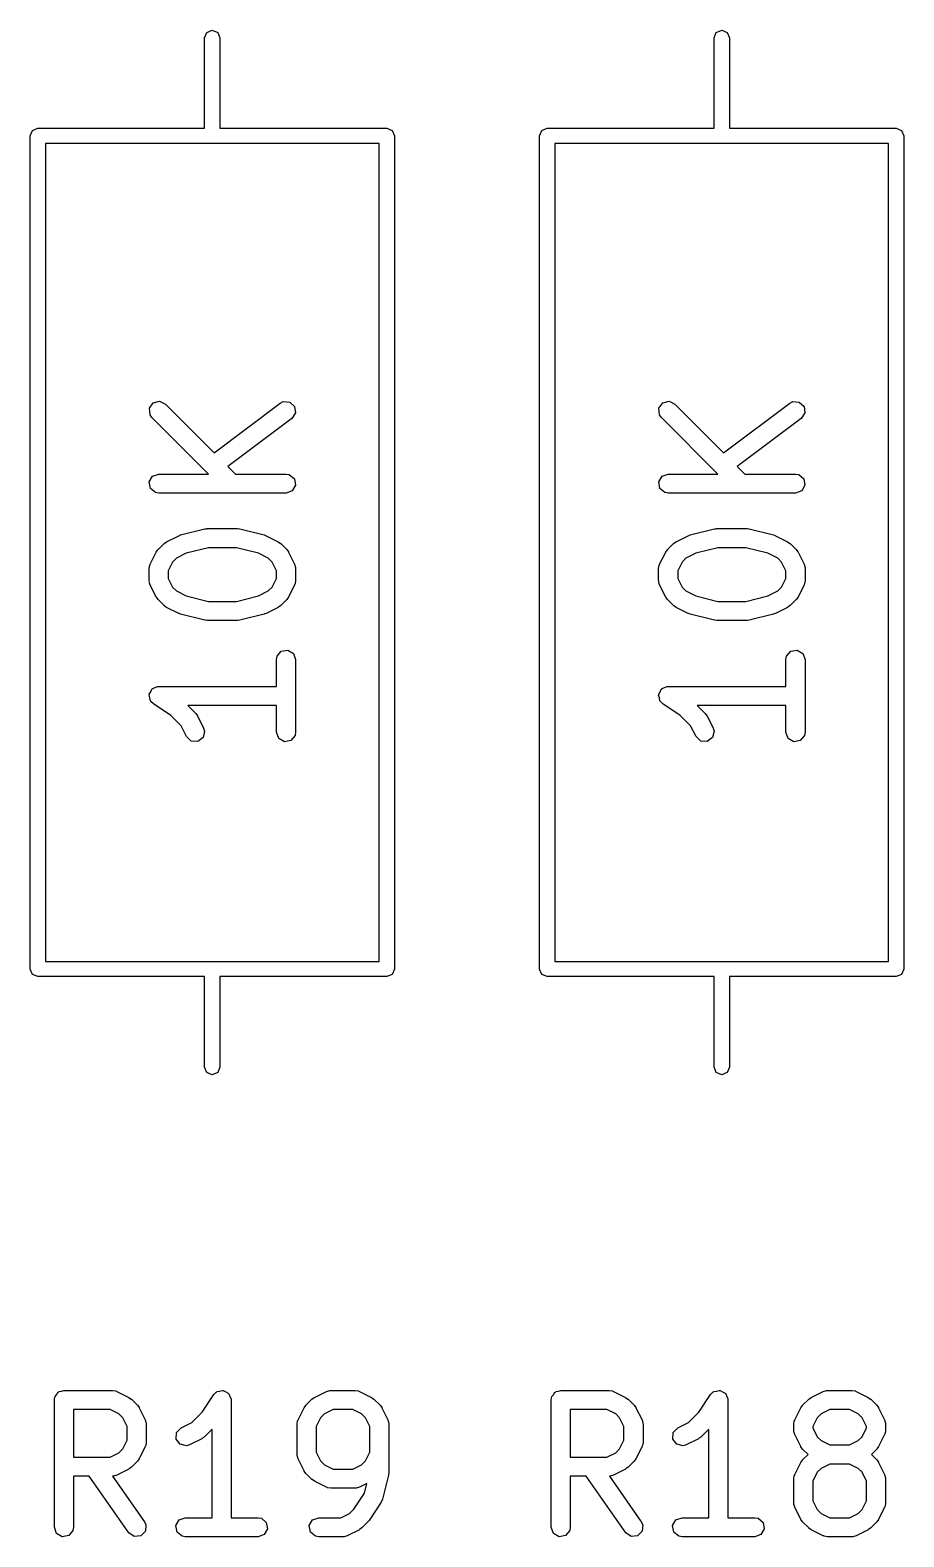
# Model space of a CAD drawing. Extents: x 0.3 to 11.5, y -8.2 to 3.2.
# Drawn here: x 8.6837 to 8.9538, y -2.9424 to -2.4768 of the extents above; entities that cross this region are included whole.
import ezdxf

# ---------------------------------------------------------------- set-up
doc = ezdxf.new("R2010")
doc.units = 0
doc.header["$MEASUREMENT"] = 0
doc.layers.add('BLACK', color=7, linetype='CONTINUOUS')

msp = doc.modelspace()

# ---------------------------------------------------------------- linework, layer by layer
at = {"layer": 'BLACK', "linetype": 'CONTINUOUS'}
for p, q in [((8.73834, -2.47746), (8.74001, -2.47677)), ((8.74001, -2.47677), (8.74168, -2.47746)), ((8.89582, -2.47746), (8.89749, -2.47677)), ((8.89749, -2.47677), (8.89916, -2.47746)), ((8.73765, -2.47913), (8.73834, -2.47746)), ((8.73765, -2.50709), (8.73765, -2.47913)), ((8.74168, -2.47746), (8.74237, -2.47913)), ((8.74237, -2.47913), (8.74237, -2.50709)), ((8.89513, -2.47913), (8.89582, -2.47746)), ((8.89513, -2.50709), (8.89513, -2.47913)), ((8.89916, -2.47746), (8.89985, -2.47913)), ((8.89985, -2.47913), (8.89985, -2.50709)), ((8.68371, -2.50945), (8.6844, -2.50778)), ((8.68371, -2.76693), (8.68371, -2.50945)), ((8.6844, -2.50778), (8.68607, -2.50709)), ((8.68607, -2.50709), (8.73765, -2.50709)), ((8.74237, -2.50709), (8.79395, -2.50709)), ((8.79395, -2.50709), (8.79562, -2.50778)), ((8.79562, -2.50778), (8.79631, -2.50945)), ((8.79631, -2.50945), (8.79631, -2.76693)), ((8.84119, -2.50945), (8.84188, -2.50778)), ((8.84119, -2.76693), (8.84119, -2.50945)), ((8.84188, -2.50778), (8.84356, -2.50709)), ((8.84356, -2.50709), (8.89513, -2.50709)), ((8.89985, -2.50709), (8.95143, -2.50709)), ((8.95143, -2.50709), (8.9531, -2.50778)), ((8.9531, -2.50778), (8.95379, -2.50945)), ((8.95379, -2.50945), (8.95379, -2.76693)), ((8.79159, -2.51181), (8.68844, -2.51181)), ((8.68844, -2.51181), (8.68844, -2.76457)), ((8.79159, -2.76457), (8.79159, -2.51181)), ((8.94907, -2.51181), (8.84592, -2.51181)), ((8.84592, -2.51181), (8.84592, -2.76457)), ((8.94907, -2.76457), (8.94907, -2.51181)), ((8.7206, -2.59365), (8.72176, -2.59199)), ((8.72078, -2.59566), (8.7206, -2.59365)), ((8.72176, -2.59199), (8.72371, -2.59147)), ((8.72371, -2.59147), (8.72554, -2.59233)), ((8.72554, -2.59233), (8.7406, -2.60739)), ((8.7406, -2.60739), (8.76105, -2.59205)), ((8.76105, -2.59205), (8.76197, -2.59159)), ((8.76197, -2.59159), (8.76398, -2.5917)), ((8.76398, -2.5917), (8.76546, -2.59308)), ((8.76546, -2.59308), (8.7657, -2.59508)), ((8.87808, -2.59365), (8.87924, -2.59199)), ((8.87826, -2.59566), (8.87808, -2.59365)), ((8.87924, -2.59199), (8.88119, -2.59147)), ((8.88119, -2.59147), (8.88302, -2.59233)), ((8.88302, -2.59233), (8.89808, -2.60739)), ((8.89808, -2.60739), (8.91853, -2.59205)), ((8.91853, -2.59205), (8.91945, -2.59159)), ((8.91945, -2.59159), (8.92146, -2.5917)), ((8.92146, -2.5917), (8.92294, -2.59308)), ((8.92294, -2.59308), (8.92318, -2.59508)), ((8.72136, -2.5965), (8.72078, -2.59566)), ((8.73882, -2.61396), (8.72136, -2.5965)), ((8.76459, -2.59678), (8.74482, -2.61161)), ((8.7657, -2.59508), (8.76459, -2.59678)), ((8.87884, -2.5965), (8.87826, -2.59566)), ((8.8963, -2.61396), (8.87884, -2.5965)), ((8.92207, -2.59678), (8.9023, -2.61161)), ((8.92318, -2.59508), (8.92207, -2.59678)), ((8.74482, -2.61161), (8.74717, -2.61396)), ((8.9023, -2.61161), (8.90465, -2.61396)), ((8.72054, -2.6164), (8.72155, -2.61465)), ((8.72089, -2.61839), (8.72054, -2.6164)), ((8.72155, -2.61465), (8.72345, -2.61396)), ((8.72345, -2.61396), (8.73882, -2.61396)), ((8.74717, -2.61396), (8.76282, -2.61396)), ((8.76282, -2.61396), (8.76383, -2.61414)), ((8.76383, -2.61414), (8.76538, -2.61543)), ((8.76538, -2.61543), (8.76573, -2.61742)), ((8.87802, -2.6164), (8.87903, -2.61465)), ((8.87838, -2.61839), (8.87802, -2.6164)), ((8.87903, -2.61465), (8.88093, -2.61396)), ((8.88093, -2.61396), (8.8963, -2.61396)), ((8.90465, -2.61396), (8.9203, -2.61396)), ((8.9203, -2.61396), (8.92131, -2.61414)), ((8.92131, -2.61414), (8.92286, -2.61543)), ((8.92286, -2.61543), (8.92321, -2.61742)), ((8.72244, -2.61969), (8.72089, -2.61839)), ((8.72345, -2.61986), (8.72244, -2.61969)), ((8.76282, -2.61986), (8.72345, -2.61986)), ((8.76472, -2.61917), (8.76282, -2.61986)), ((8.76573, -2.61742), (8.76472, -2.61917)), ((8.87992, -2.61969), (8.87838, -2.61839)), ((8.88093, -2.61986), (8.87992, -2.61969)), ((8.9203, -2.61986), (8.88093, -2.61986)), ((8.9222, -2.61917), (8.9203, -2.61986)), ((8.92321, -2.61742), (8.9222, -2.61917)), ((8.73023, -2.63279), (8.73773, -2.63092)), ((8.73773, -2.63092), (8.73832, -2.63088)), ((8.73832, -2.63088), (8.73845, -2.63083)), ((8.73845, -2.63083), (8.74782, -2.63083)), ((8.74782, -2.63083), (8.7484, -2.63093)), ((8.7484, -2.63093), (8.74854, -2.63092)), ((8.74854, -2.63092), (8.75604, -2.63279)), ((8.88772, -2.63279), (8.89521, -2.63092)), ((8.89521, -2.63092), (8.8958, -2.63088)), ((8.8958, -2.63088), (8.89593, -2.63083)), ((8.89593, -2.63083), (8.9053, -2.63083)), ((8.9053, -2.63083), (8.90588, -2.63093)), ((8.90588, -2.63093), (8.90602, -2.63092)), ((8.90602, -2.63092), (8.91352, -2.63279)), ((8.72324, -2.63732), (8.72511, -2.63544)), ((8.72511, -2.63544), (8.72584, -2.63494)), ((8.72584, -2.63494), (8.72588, -2.63489)), ((8.72588, -2.63489), (8.72963, -2.63302)), ((8.72963, -2.63302), (8.73012, -2.63287)), ((8.73012, -2.63287), (8.73023, -2.63279)), ((8.75604, -2.63279), (8.7565, -2.633)), ((8.7565, -2.633), (8.75664, -2.63302)), ((8.75664, -2.63302), (8.76039, -2.63489)), ((8.76039, -2.63489), (8.7611, -2.63542)), ((8.7611, -2.63542), (8.76116, -2.63544)), ((8.76116, -2.63544), (8.76304, -2.63732)), ((8.88072, -2.63732), (8.88259, -2.63544)), ((8.88259, -2.63544), (8.88332, -2.63494)), ((8.88332, -2.63494), (8.88336, -2.63489)), ((8.88336, -2.63489), (8.88711, -2.63302)), ((8.88711, -2.63302), (8.8876, -2.63287)), ((8.8876, -2.63287), (8.88772, -2.63279)), ((8.91352, -2.63279), (8.91398, -2.633)), ((8.91398, -2.633), (8.91412, -2.63302)), ((8.91412, -2.63302), (8.91787, -2.63489)), ((8.91787, -2.63489), (8.91858, -2.63542)), ((8.91858, -2.63542), (8.91864, -2.63544)), ((8.91864, -2.63544), (8.92052, -2.63732)), ((8.72081, -2.64184), (8.72269, -2.63809)), ((8.72269, -2.63809), (8.72321, -2.63738)), ((8.72321, -2.63738), (8.72324, -2.63732)), ((8.72895, -2.63996), (8.72775, -2.64116)), ((8.73198, -2.63844), (8.72895, -2.63996)), ((8.73881, -2.63674), (8.73198, -2.63844)), ((8.74746, -2.63674), (8.73881, -2.63674)), ((8.75429, -2.63844), (8.74746, -2.63674)), ((8.75732, -2.63996), (8.75429, -2.63844)), ((8.75852, -2.64116), (8.75732, -2.63996)), ((8.76304, -2.63732), (8.76354, -2.63804)), ((8.76354, -2.63804), (8.76359, -2.63809)), ((8.76359, -2.63809), (8.76546, -2.64184)), ((8.87829, -2.64184), (8.88017, -2.63809)), ((8.88017, -2.63809), (8.88069, -2.63738)), ((8.88069, -2.63738), (8.88072, -2.63732)), ((8.88643, -2.63996), (8.88523, -2.64116)), ((8.88946, -2.63844), (8.88643, -2.63996)), ((8.89629, -2.63674), (8.88946, -2.63844)), ((8.90494, -2.63674), (8.89629, -2.63674)), ((8.91177, -2.63844), (8.90494, -2.63674)), ((8.9148, -2.63996), (8.91177, -2.63844)), ((8.916, -2.64116), (8.9148, -2.63996)), ((8.92052, -2.63732), (8.92102, -2.63804)), ((8.92102, -2.63804), (8.92107, -2.63809)), ((8.92107, -2.63809), (8.92294, -2.64184)), ((8.7205, -2.64316), (8.72068, -2.64215)), ((8.7205, -2.64691), (8.7205, -2.64316)), ((8.72068, -2.64215), (8.72079, -2.64201)), ((8.72079, -2.64201), (8.72081, -2.64184)), ((8.72775, -2.64116), (8.7264, -2.64385)), ((8.7264, -2.64385), (8.7264, -2.64621)), ((8.75987, -2.64385), (8.75852, -2.64116)), ((8.75987, -2.64621), (8.75987, -2.64385)), ((8.76546, -2.64184), (8.76576, -2.64282)), ((8.76576, -2.64282), (8.76571, -2.64299)), ((8.76571, -2.64299), (8.76577, -2.64316)), ((8.76577, -2.64316), (8.76577, -2.64691)), ((8.87798, -2.64316), (8.87816, -2.64215)), ((8.87798, -2.64691), (8.87798, -2.64316)), ((8.87816, -2.64215), (8.87827, -2.64201)), ((8.87827, -2.64201), (8.87829, -2.64184)), ((8.88523, -2.64116), (8.88389, -2.64385)), ((8.88389, -2.64385), (8.88389, -2.64621)), ((8.91735, -2.64385), (8.916, -2.64116)), ((8.91735, -2.64621), (8.91735, -2.64385)), ((8.92294, -2.64184), (8.92324, -2.64282)), ((8.92324, -2.64282), (8.92319, -2.64299)), ((8.92319, -2.64299), (8.92326, -2.64316)), ((8.92326, -2.64316), (8.92326, -2.64691)), ((8.72056, -2.64707), (8.7205, -2.64691)), ((8.72052, -2.64724), (8.72056, -2.64707)), ((8.72081, -2.64823), (8.72052, -2.64724)), ((8.72269, -2.65198), (8.72081, -2.64823)), ((8.7264, -2.64621), (8.72775, -2.64891)), ((8.72775, -2.64891), (8.72895, -2.6501)), ((8.75732, -2.6501), (8.75852, -2.64891)), ((8.75852, -2.64891), (8.75987, -2.64621)), ((8.76546, -2.64823), (8.76359, -2.65198)), ((8.76548, -2.64805), (8.76546, -2.64823)), ((8.7656, -2.64792), (8.76548, -2.64805)), ((8.76577, -2.64691), (8.7656, -2.64792)), ((8.87804, -2.64707), (8.87798, -2.64691)), ((8.878, -2.64724), (8.87804, -2.64707)), ((8.87829, -2.64823), (8.878, -2.64724)), ((8.88017, -2.65198), (8.87829, -2.64823)), ((8.88389, -2.64621), (8.88523, -2.64891)), ((8.88523, -2.64891), (8.88643, -2.6501)), ((8.9148, -2.6501), (8.916, -2.64891)), ((8.916, -2.64891), (8.91735, -2.64621)), ((8.92294, -2.64823), (8.92107, -2.65198)), ((8.92296, -2.64805), (8.92294, -2.64823)), ((8.92308, -2.64792), (8.92296, -2.64805)), ((8.92326, -2.64691), (8.92308, -2.64792)), ((8.72273, -2.65202), (8.72269, -2.65198)), ((8.72324, -2.65274), (8.72273, -2.65202)), ((8.72511, -2.65462), (8.72324, -2.65274)), ((8.72895, -2.6501), (8.73198, -2.65162)), ((8.73198, -2.65162), (8.73881, -2.65333)), ((8.73881, -2.65333), (8.74746, -2.65333)), ((8.74746, -2.65333), (8.75429, -2.65162)), ((8.75429, -2.65162), (8.75732, -2.6501)), ((8.76304, -2.65274), (8.76116, -2.65462)), ((8.76306, -2.65269), (8.76304, -2.65274)), ((8.76359, -2.65198), (8.76306, -2.65269)), ((8.88021, -2.65202), (8.88017, -2.65198)), ((8.88072, -2.65274), (8.88021, -2.65202)), ((8.88259, -2.65462), (8.88072, -2.65274)), ((8.88643, -2.6501), (8.88946, -2.65162)), ((8.88946, -2.65162), (8.89629, -2.65333)), ((8.89629, -2.65333), (8.90494, -2.65333)), ((8.90494, -2.65333), (8.91177, -2.65162)), ((8.91177, -2.65162), (8.9148, -2.6501)), ((8.92052, -2.65274), (8.91864, -2.65462)), ((8.92054, -2.65269), (8.92052, -2.65274)), ((8.92107, -2.65198), (8.92054, -2.65269)), ((8.72517, -2.65465), (8.72511, -2.65462)), ((8.72588, -2.65517), (8.72517, -2.65465)), ((8.72963, -2.65705), (8.72588, -2.65517)), ((8.72977, -2.65706), (8.72963, -2.65705)), ((8.73023, -2.65727), (8.72977, -2.65706)), ((8.73773, -2.65915), (8.73023, -2.65727)), ((8.75604, -2.65727), (8.74854, -2.65915)), ((8.75616, -2.65719), (8.75604, -2.65727)), ((8.75664, -2.65705), (8.75616, -2.65719)), ((8.76039, -2.65517), (8.75664, -2.65705)), ((8.76044, -2.65513), (8.76039, -2.65517)), ((8.76116, -2.65462), (8.76044, -2.65513)), ((8.88265, -2.65465), (8.88259, -2.65462)), ((8.88336, -2.65517), (8.88265, -2.65465)), ((8.88711, -2.65705), (8.88336, -2.65517)), ((8.88725, -2.65706), (8.88711, -2.65705)), ((8.88772, -2.65727), (8.88725, -2.65706)), ((8.89521, -2.65915), (8.88772, -2.65727)), ((8.91352, -2.65727), (8.90602, -2.65915)), ((8.91364, -2.65719), (8.91352, -2.65727)), ((8.91412, -2.65705), (8.91364, -2.65719)), ((8.91787, -2.65517), (8.91412, -2.65705)), ((8.91792, -2.65513), (8.91787, -2.65517)), ((8.91864, -2.65462), (8.91792, -2.65513)), ((8.73787, -2.65913), (8.73773, -2.65915)), ((8.73845, -2.65923), (8.73787, -2.65913)), ((8.74782, -2.65923), (8.73845, -2.65923)), ((8.74795, -2.65919), (8.74782, -2.65923)), ((8.74854, -2.65915), (8.74795, -2.65919)), ((8.89535, -2.65913), (8.89521, -2.65915)), ((8.89593, -2.65923), (8.89535, -2.65913)), ((8.9053, -2.65923), (8.89593, -2.65923)), ((8.90543, -2.65919), (8.9053, -2.65923)), ((8.90602, -2.65915), (8.90543, -2.65919)), ((8.75987, -2.67128), (8.76005, -2.67027)), ((8.75987, -2.67957), (8.75987, -2.67128)), ((8.76005, -2.67027), (8.76135, -2.66872)), ((8.76135, -2.66872), (8.76333, -2.66837)), ((8.76333, -2.66837), (8.76508, -2.66938)), ((8.76508, -2.66938), (8.76577, -2.67128)), ((8.76577, -2.67128), (8.76577, -2.69378)), ((8.91735, -2.67128), (8.91753, -2.67027)), ((8.91735, -2.67957), (8.91735, -2.67128)), ((8.91753, -2.67027), (8.91883, -2.66872)), ((8.91883, -2.66872), (8.92082, -2.66837)), ((8.92082, -2.66837), (8.92256, -2.66938)), ((8.92256, -2.66938), (8.92326, -2.67128)), ((8.92326, -2.67128), (8.92326, -2.69378)), ((8.72054, -2.68201), (8.72097, -2.68127)), ((8.72057, -2.68218), (8.72054, -2.68201)), ((8.72097, -2.68127), (8.72132, -2.68049)), ((8.72132, -2.68049), (8.72147, -2.68041)), ((8.72147, -2.68041), (8.72155, -2.68027)), ((8.72155, -2.68027), (8.72236, -2.67997)), ((8.72236, -2.67997), (8.72313, -2.67959)), ((8.72313, -2.67959), (8.72329, -2.67963)), ((8.72329, -2.67963), (8.72345, -2.67957)), ((8.72345, -2.67957), (8.75987, -2.67957)), ((8.87802, -2.68201), (8.87845, -2.68127)), ((8.87805, -2.68218), (8.87802, -2.68201)), ((8.87845, -2.68127), (8.8788, -2.68049)), ((8.8788, -2.68049), (8.87895, -2.68041)), ((8.87895, -2.68041), (8.87903, -2.68027)), ((8.87903, -2.68027), (8.87984, -2.67997)), ((8.87984, -2.67997), (8.88061, -2.67959)), ((8.88061, -2.67959), (8.88077, -2.67963)), ((8.88077, -2.67963), (8.88093, -2.67957)), ((8.88093, -2.67957), (8.91735, -2.67957)), ((8.72051, -2.68234), (8.72057, -2.68218)), ((8.72075, -2.68316), (8.72051, -2.68234)), ((8.72089, -2.684), (8.72075, -2.68316)), ((8.72102, -2.68411), (8.72089, -2.684)), ((8.72107, -2.68428), (8.72102, -2.68411)), ((8.72181, -2.68498), (8.72107, -2.68428)), ((8.7272, -2.68857), (8.72181, -2.68498)), ((8.75987, -2.68548), (8.73246, -2.68548)), ((8.73246, -2.68548), (8.73491, -2.68794)), ((8.75987, -2.69378), (8.75987, -2.68548)), ((8.87799, -2.68234), (8.87805, -2.68218)), ((8.87823, -2.68316), (8.87799, -2.68234)), ((8.87838, -2.684), (8.87823, -2.68316)), ((8.87851, -2.68411), (8.87838, -2.684)), ((8.87855, -2.68428), (8.87851, -2.68411)), ((8.87929, -2.68498), (8.87855, -2.68428)), ((8.88468, -2.68857), (8.87929, -2.68498)), ((8.91735, -2.68548), (8.88994, -2.68548)), ((8.88994, -2.68548), (8.89239, -2.68794)), ((8.91735, -2.69378), (8.91735, -2.68548)), ((8.7304, -2.69178), (8.7272, -2.68857)), ((8.73491, -2.68794), (8.73542, -2.68866)), ((8.73542, -2.68866), (8.73547, -2.68871)), ((8.73547, -2.68871), (8.73734, -2.69246)), ((8.88788, -2.69178), (8.88468, -2.68857)), ((8.89239, -2.68794), (8.8929, -2.68866)), ((8.8929, -2.68866), (8.89295, -2.68871)), ((8.89295, -2.68871), (8.89482, -2.69246)), ((8.73206, -2.6951), (8.7304, -2.69178)), ((8.73353, -2.69648), (8.73206, -2.6951)), ((8.73716, -2.6954), (8.73554, -2.69661)), ((8.73763, -2.69344), (8.73716, -2.6954)), ((8.73734, -2.69246), (8.73763, -2.69344)), ((8.76056, -2.69567), (8.75987, -2.69378)), ((8.76231, -2.69668), (8.76056, -2.69567)), ((8.7656, -2.69479), (8.7643, -2.69633)), ((8.76577, -2.69378), (8.7656, -2.69479)), ((8.88954, -2.6951), (8.88788, -2.69178)), ((8.89101, -2.69648), (8.88954, -2.6951)), ((8.89465, -2.6954), (8.89302, -2.69661)), ((8.89511, -2.69344), (8.89465, -2.6954)), ((8.89482, -2.69246), (8.89511, -2.69344)), ((8.91804, -2.69567), (8.91735, -2.69378)), ((8.91979, -2.69668), (8.91804, -2.69567)), ((8.92308, -2.69479), (8.92178, -2.69633)), ((8.92326, -2.69378), (8.92308, -2.69479)), ((8.73554, -2.69661), (8.73353, -2.69648)), ((8.7643, -2.69633), (8.76231, -2.69668)), ((8.89302, -2.69661), (8.89101, -2.69648)), ((8.92178, -2.69633), (8.91979, -2.69668)), ((8.68844, -2.76457), (8.79159, -2.76457)), ((8.84592, -2.76457), (8.94907, -2.76457)), ((8.6844, -2.7686), (8.68371, -2.76693)), ((8.68607, -2.76929), (8.6844, -2.7686)), ((8.73765, -2.76929), (8.68607, -2.76929)), ((8.73765, -2.79724), (8.73765, -2.76929)), ((8.79395, -2.76929), (8.74237, -2.76929)), ((8.74237, -2.76929), (8.74237, -2.79724)), ((8.79562, -2.7686), (8.79395, -2.76929)), ((8.79631, -2.76693), (8.79562, -2.7686)), ((8.84188, -2.7686), (8.84119, -2.76693)), ((8.84356, -2.76929), (8.84188, -2.7686)), ((8.89513, -2.76929), (8.84356, -2.76929)), ((8.89513, -2.79724), (8.89513, -2.76929)), ((8.95143, -2.76929), (8.89985, -2.76929)), ((8.89985, -2.76929), (8.89985, -2.79724)), ((8.9531, -2.7686), (8.95143, -2.76929)), ((8.95379, -2.76693), (8.9531, -2.7686)), ((8.73834, -2.79891), (8.73765, -2.79724)), ((8.74237, -2.79724), (8.74168, -2.79891)), ((8.89582, -2.79891), (8.89513, -2.79724)), ((8.89985, -2.79724), (8.89916, -2.79891)), ((8.74001, -2.79961), (8.73834, -2.79891)), ((8.74168, -2.79891), (8.74001, -2.79961)), ((8.89749, -2.79961), (8.89582, -2.79891)), ((8.89916, -2.79891), (8.89749, -2.79961)), ((8.69122, -2.90009), (8.69129, -2.89971)), ((8.69122, -2.93946), (8.69122, -2.90009)), ((8.69127, -2.89958), (8.69133, -2.89947)), ((8.69129, -2.89971), (8.69127, -2.89958)), ((8.69133, -2.89947), (8.6914, -2.89908)), ((8.6914, -2.89908), (8.69189, -2.8985)), ((8.69189, -2.8985), (8.69228, -2.89783)), ((8.69228, -2.89783), (8.69253, -2.89774)), ((8.69253, -2.89774), (8.6927, -2.89754)), ((8.6927, -2.89754), (8.69345, -2.8974)), ((8.69345, -2.8974), (8.69417, -2.89714)), ((8.69417, -2.89714), (8.70917, -2.89714)), ((8.70917, -2.89714), (8.71018, -2.89732)), ((8.71018, -2.89732), (8.71032, -2.89743)), ((8.71032, -2.89743), (8.71049, -2.89745)), ((8.71049, -2.89745), (8.71424, -2.89933)), ((8.71424, -2.89933), (8.71495, -2.89985)), ((8.71495, -2.89985), (8.71501, -2.89988)), ((8.71501, -2.89988), (8.71688, -2.90176)), ((8.73687, -2.90384), (8.74046, -2.89846)), ((8.74046, -2.89846), (8.74117, -2.89771)), ((8.74117, -2.89771), (8.74133, -2.89767)), ((8.74133, -2.89767), (8.74144, -2.89754)), ((8.74144, -2.89754), (8.74229, -2.89739)), ((8.74229, -2.89739), (8.74311, -2.89715)), ((8.74311, -2.89715), (8.74326, -2.89722)), ((8.74326, -2.89722), (8.74343, -2.89719)), ((8.74343, -2.89719), (8.74417, -2.89761)), ((8.74417, -2.89761), (8.74496, -2.89796)), ((8.74496, -2.89796), (8.74503, -2.89811)), ((8.74503, -2.89811), (8.74518, -2.8982)), ((8.74518, -2.8982), (8.74547, -2.899)), ((8.74547, -2.899), (8.74585, -2.89977)), ((8.74585, -2.89977), (8.74581, -2.89993)), ((8.74581, -2.89993), (8.74587, -2.90009)), ((8.74587, -2.90009), (8.74587, -2.93651)), ((8.76895, -2.90176), (8.77083, -2.89988)), ((8.77083, -2.89988), (8.77155, -2.89937)), ((8.77155, -2.89937), (8.77159, -2.89933)), ((8.77159, -2.89933), (8.77534, -2.89745)), ((8.77534, -2.89745), (8.77633, -2.89716)), ((8.77633, -2.89716), (8.7765, -2.8972)), ((8.7765, -2.8972), (8.77666, -2.89714)), ((8.77666, -2.89714), (8.78416, -2.89714)), ((8.78416, -2.89714), (8.78517, -2.89732)), ((8.78517, -2.89732), (8.78531, -2.89743)), ((8.78531, -2.89743), (8.78548, -2.89745)), ((8.78548, -2.89745), (8.78923, -2.89933)), ((8.78923, -2.89933), (8.78994, -2.89985)), ((8.78994, -2.89985), (8.79, -2.89988)), ((8.79, -2.89988), (8.79187, -2.90176)), ((8.84476, -2.90009), (8.84483, -2.89971)), ((8.84476, -2.93946), (8.84476, -2.90009)), ((8.84481, -2.89958), (8.84487, -2.89947)), ((8.84483, -2.89971), (8.84481, -2.89958)), ((8.84487, -2.89947), (8.84494, -2.89908)), ((8.84494, -2.89908), (8.84544, -2.8985)), ((8.84544, -2.8985), (8.84582, -2.89783)), ((8.84582, -2.89783), (8.84607, -2.89774)), ((8.84607, -2.89774), (8.84624, -2.89754)), ((8.84624, -2.89754), (8.847, -2.8974)), ((8.847, -2.8974), (8.84772, -2.89714)), ((8.84772, -2.89714), (8.86272, -2.89714)), ((8.86272, -2.89714), (8.86373, -2.89732)), ((8.86373, -2.89732), (8.86386, -2.89743)), ((8.86386, -2.89743), (8.86404, -2.89745)), ((8.86404, -2.89745), (8.86779, -2.89933)), ((8.86779, -2.89933), (8.86849, -2.89985)), ((8.86849, -2.89985), (8.86855, -2.89988)), ((8.86855, -2.89988), (8.87043, -2.90176)), ((8.89042, -2.90384), (8.894, -2.89846)), ((8.894, -2.89846), (8.89471, -2.89771)), ((8.89471, -2.89771), (8.89488, -2.89767)), ((8.89488, -2.89767), (8.89498, -2.89754)), ((8.89498, -2.89754), (8.89583, -2.89739)), ((8.89583, -2.89739), (8.89665, -2.89715)), ((8.89665, -2.89715), (8.89681, -2.89722)), ((8.89681, -2.89722), (8.89697, -2.89719)), ((8.89697, -2.89719), (8.89772, -2.89761)), ((8.89772, -2.89761), (8.8985, -2.89796)), ((8.8985, -2.89796), (8.89858, -2.89811)), ((8.89858, -2.89811), (8.89872, -2.8982)), ((8.89872, -2.8982), (8.89902, -2.899)), ((8.89902, -2.899), (8.8994, -2.89977)), ((8.8994, -2.89977), (8.89936, -2.89993)), ((8.89936, -2.89993), (8.89941, -2.90009)), ((8.89941, -2.90009), (8.89941, -2.93651)), ((8.92249, -2.90176), (8.92437, -2.89988)), ((8.92437, -2.89988), (8.92509, -2.89937)), ((8.92509, -2.89937), (8.92514, -2.89933)), ((8.92514, -2.89933), (8.92889, -2.89745)), ((8.92889, -2.89745), (8.92987, -2.89716)), ((8.92987, -2.89716), (8.93004, -2.8972)), ((8.93004, -2.8972), (8.93021, -2.89714)), ((8.93021, -2.89714), (8.93771, -2.89714)), ((8.93771, -2.89714), (8.93872, -2.89732)), ((8.93872, -2.89732), (8.93885, -2.89743)), ((8.93885, -2.89743), (8.93903, -2.89745)), ((8.93903, -2.89745), (8.94278, -2.89933)), ((8.94278, -2.89933), (8.94348, -2.89985)), ((8.94348, -2.89985), (8.94354, -2.89988)), ((8.94354, -2.89988), (8.94542, -2.90176)), ((8.69713, -2.90305), (8.69713, -2.91776)), ((8.70847, -2.90305), (8.69713, -2.90305)), ((8.71117, -2.9044), (8.70847, -2.90305)), ((8.71237, -2.90559), (8.71117, -2.9044)), ((8.71372, -2.90829), (8.71237, -2.90559)), ((8.71688, -2.90176), (8.71739, -2.90248)), ((8.71739, -2.90248), (8.71744, -2.90252)), ((8.71744, -2.90252), (8.71931, -2.90627)), ((8.73367, -2.90704), (8.73687, -2.90384)), ((8.76652, -2.90627), (8.7684, -2.90252)), ((8.7684, -2.90252), (8.76892, -2.90181)), ((8.76892, -2.90181), (8.76895, -2.90176)), ((8.77347, -2.90559), (8.77212, -2.90829)), ((8.77466, -2.9044), (8.77347, -2.90559)), ((8.77736, -2.90305), (8.77466, -2.9044)), ((8.78347, -2.90305), (8.77736, -2.90305)), ((8.78616, -2.9044), (8.78347, -2.90305)), ((8.78736, -2.90559), (8.78616, -2.9044)), ((8.78871, -2.90829), (8.78736, -2.90559)), ((8.79187, -2.90176), (8.79238, -2.90248)), ((8.79238, -2.90248), (8.79243, -2.90252)), ((8.79243, -2.90252), (8.7943, -2.90627)), ((8.85067, -2.90305), (8.85067, -2.91776)), ((8.86202, -2.90305), (8.85067, -2.90305)), ((8.86472, -2.9044), (8.86202, -2.90305)), ((8.86591, -2.90559), (8.86472, -2.9044)), ((8.86726, -2.90829), (8.86591, -2.90559)), ((8.87043, -2.90176), (8.87093, -2.90248)), ((8.87093, -2.90248), (8.87098, -2.90252)), ((8.87098, -2.90252), (8.87286, -2.90627)), ((8.88721, -2.90704), (8.89042, -2.90384)), ((8.92007, -2.90627), (8.92194, -2.90252)), ((8.92194, -2.90252), (8.92247, -2.90181)), ((8.92247, -2.90181), (8.92249, -2.90176)), ((8.92701, -2.90559), (8.92566, -2.90829)), ((8.92821, -2.9044), (8.92701, -2.90559)), ((8.9309, -2.90305), (8.92821, -2.9044)), ((8.93701, -2.90305), (8.9309, -2.90305)), ((8.93971, -2.9044), (8.93701, -2.90305)), ((8.9409, -2.90559), (8.93971, -2.9044)), ((8.94225, -2.90829), (8.9409, -2.90559)), ((8.94542, -2.90176), (8.94592, -2.90248)), ((8.94592, -2.90248), (8.94597, -2.90252)), ((8.94597, -2.90252), (8.94785, -2.90627)), ((8.71372, -2.91252), (8.71372, -2.90829)), ((8.71931, -2.90627), (8.7196, -2.90726)), ((8.7196, -2.90726), (8.71956, -2.90743)), ((8.71956, -2.90743), (8.71962, -2.90759)), ((8.71962, -2.90759), (8.71962, -2.91322)), ((8.72884, -2.91218), (8.72896, -2.91017)), ((8.72896, -2.91017), (8.73035, -2.9087)), ((8.73035, -2.9087), (8.73367, -2.90704)), ((8.73996, -2.9091), (8.73751, -2.91156)), ((8.73996, -2.93651), (8.73996, -2.9091)), ((8.76621, -2.90759), (8.76639, -2.90658)), ((8.76621, -2.91697), (8.76621, -2.90759)), ((8.76639, -2.90658), (8.7665, -2.90645)), ((8.7665, -2.90645), (8.76652, -2.90627)), ((8.77212, -2.90829), (8.77212, -2.91627)), ((8.78871, -2.91627), (8.78871, -2.90829)), ((8.7943, -2.90627), (8.79459, -2.90726)), ((8.79459, -2.90726), (8.79455, -2.90743)), ((8.79455, -2.90743), (8.79461, -2.90759)), ((8.79461, -2.90759), (8.79461, -2.92259)), ((8.86726, -2.91252), (8.86726, -2.90829)), ((8.87286, -2.90627), (8.87315, -2.90726)), ((8.87315, -2.90726), (8.87311, -2.90743)), ((8.87311, -2.90743), (8.87317, -2.90759)), ((8.87317, -2.90759), (8.87317, -2.91322)), ((8.88238, -2.91218), (8.8825, -2.91017)), ((8.8825, -2.91017), (8.88389, -2.9087)), ((8.88389, -2.9087), (8.88721, -2.90704)), ((8.89351, -2.9091), (8.89105, -2.91156)), ((8.89351, -2.93651), (8.89351, -2.9091)), ((8.91975, -2.90759), (8.91993, -2.90658)), ((8.91975, -2.90947), (8.91975, -2.90759)), ((8.91982, -2.90963), (8.91975, -2.90947)), ((8.91977, -2.90981), (8.91982, -2.90963)), ((8.92007, -2.91079), (8.91977, -2.90981)), ((8.91993, -2.90658), (8.92005, -2.90645)), ((8.92005, -2.90645), (8.92007, -2.90627)), ((8.92566, -2.90829), (8.92566, -2.90877)), ((8.92566, -2.90877), (8.92701, -2.91147)), ((8.9409, -2.91147), (8.94225, -2.90877)), ((8.94225, -2.90877), (8.94225, -2.90829)), ((8.94785, -2.90627), (8.94814, -2.90726)), ((8.94816, -2.90947), (8.94798, -2.91048)), ((8.94814, -2.90726), (8.9481, -2.90743)), ((8.9481, -2.90743), (8.94816, -2.90759)), ((8.94816, -2.90759), (8.94816, -2.90947)), ((8.71237, -2.91522), (8.71372, -2.91252)), ((8.71931, -2.91454), (8.71744, -2.91829)), ((8.71933, -2.91436), (8.71931, -2.91454)), ((8.71945, -2.91423), (8.71933, -2.91436)), ((8.71962, -2.91322), (8.71945, -2.91423)), ((8.73004, -2.91381), (8.72884, -2.91218)), ((8.73201, -2.91428), (8.73004, -2.91381)), ((8.73299, -2.91398), (8.73201, -2.91428)), ((8.73674, -2.91211), (8.73299, -2.91398)), ((8.73678, -2.91206), (8.73674, -2.91211)), ((8.73751, -2.91156), (8.73678, -2.91206)), ((8.86591, -2.91522), (8.86726, -2.91252)), ((8.87286, -2.91454), (8.87098, -2.91829)), ((8.87288, -2.91436), (8.87286, -2.91454)), ((8.87299, -2.91423), (8.87288, -2.91436)), ((8.87317, -2.91322), (8.87299, -2.91423)), ((8.88359, -2.91381), (8.88238, -2.91218)), ((8.88555, -2.91428), (8.88359, -2.91381)), ((8.88653, -2.91398), (8.88555, -2.91428)), ((8.89028, -2.91211), (8.88653, -2.91398)), ((8.89033, -2.91206), (8.89028, -2.91211)), ((8.89105, -2.91156), (8.89033, -2.91206)), ((8.92194, -2.91454), (8.92007, -2.91079)), ((8.92199, -2.91458), (8.92194, -2.91454)), ((8.92249, -2.91531), (8.92199, -2.91458)), ((8.92701, -2.91147), (8.92821, -2.91267)), ((8.92821, -2.91267), (8.9309, -2.91401)), ((8.9309, -2.91401), (8.93701, -2.91401)), ((8.93701, -2.91401), (8.93971, -2.91267)), ((8.93971, -2.91267), (8.9409, -2.91147)), ((8.94597, -2.91454), (8.94545, -2.91525)), ((8.94785, -2.91079), (8.94597, -2.91454)), ((8.94787, -2.91061), (8.94785, -2.91079)), ((8.94798, -2.91048), (8.94787, -2.91061)), ((8.69713, -2.91776), (8.70847, -2.91776)), ((8.70847, -2.91776), (8.71117, -2.91641)), ((8.71117, -2.91641), (8.71237, -2.91522)), ((8.71688, -2.91905), (8.71501, -2.92093)), ((8.71691, -2.919), (8.71688, -2.91905)), ((8.71744, -2.91829), (8.71691, -2.919)), ((8.76627, -2.91713), (8.76621, -2.91697)), ((8.76623, -2.9173), (8.76627, -2.91713)), ((8.76652, -2.91829), (8.76623, -2.9173)), ((8.7684, -2.92204), (8.76652, -2.91829)), ((8.77212, -2.91627), (8.77347, -2.91897)), ((8.77347, -2.91897), (8.77466, -2.92016)), ((8.78616, -2.92016), (8.78736, -2.91897)), ((8.78736, -2.91897), (8.78871, -2.91627)), ((8.85067, -2.91776), (8.86202, -2.91776)), ((8.86202, -2.91776), (8.86472, -2.91641)), ((8.86472, -2.91641), (8.86591, -2.91522)), ((8.87043, -2.91905), (8.86855, -2.92093)), ((8.87045, -2.919), (8.87043, -2.91905)), ((8.87098, -2.91829), (8.87045, -2.919)), ((8.92007, -2.92315), (8.92194, -2.9194)), ((8.92194, -2.9194), (8.92247, -2.91869)), ((8.92247, -2.91869), (8.92249, -2.91863)), ((8.92416, -2.91697), (8.92249, -2.91531)), ((8.92249, -2.91863), (8.92416, -2.91697)), ((8.94542, -2.91531), (8.94376, -2.91697)), ((8.94376, -2.91697), (8.94542, -2.91863)), ((8.94545, -2.91525), (8.94542, -2.91531)), ((8.94542, -2.91863), (8.94592, -2.91935)), ((8.94592, -2.91935), (8.94597, -2.9194)), ((8.94597, -2.9194), (8.94785, -2.92315)), ((8.70201, -2.92367), (8.69713, -2.92367)), ((8.69713, -2.92367), (8.69713, -2.93946)), ((8.71425, -2.94116), (8.70201, -2.92367)), ((8.70934, -2.92361), (8.70921, -2.92366)), ((8.70921, -2.92366), (8.71909, -2.93777)), ((8.70951, -2.92365), (8.70934, -2.92361)), ((8.71049, -2.92336), (8.70951, -2.92365)), ((8.71424, -2.92148), (8.71049, -2.92336)), ((8.71429, -2.92144), (8.71424, -2.92148)), ((8.71501, -2.92093), (8.71429, -2.92144)), ((8.76844, -2.92208), (8.7684, -2.92204)), ((8.76895, -2.9228), (8.76844, -2.92208)), ((8.77083, -2.92468), (8.76895, -2.9228)), ((8.77466, -2.92016), (8.77736, -2.92151)), ((8.77736, -2.92151), (8.78347, -2.92151)), ((8.78347, -2.92151), (8.78616, -2.92016)), ((8.79453, -2.92331), (8.79265, -2.93081)), ((8.79461, -2.92259), (8.79451, -2.92317)), ((8.79451, -2.92317), (8.79453, -2.92331)), ((8.85555, -2.92367), (8.85067, -2.92367)), ((8.85067, -2.92367), (8.85067, -2.93946)), ((8.8678, -2.94116), (8.85555, -2.92367)), ((8.86288, -2.92361), (8.86275, -2.92366)), ((8.86275, -2.92366), (8.87263, -2.93777)), ((8.86305, -2.92365), (8.86288, -2.92361)), ((8.86404, -2.92336), (8.86305, -2.92365)), ((8.86779, -2.92148), (8.86404, -2.92336)), ((8.86783, -2.92144), (8.86779, -2.92148)), ((8.86855, -2.92093), (8.86783, -2.92144)), ((8.91975, -2.92447), (8.91993, -2.92346)), ((8.91993, -2.92346), (8.92005, -2.92332)), ((8.92005, -2.92332), (8.92007, -2.92315)), ((8.92701, -2.92247), (8.92566, -2.92516)), ((8.92821, -2.92127), (8.92701, -2.92247)), ((8.9309, -2.91992), (8.92821, -2.92127)), ((8.93701, -2.91992), (8.9309, -2.91992)), ((8.93971, -2.92127), (8.93701, -2.91992)), ((8.9409, -2.92247), (8.93971, -2.92127)), ((8.94225, -2.92516), (8.9409, -2.92247)), ((8.94785, -2.92315), (8.94814, -2.92413)), ((8.94814, -2.92413), (8.9481, -2.9243)), ((8.77088, -2.92471), (8.77083, -2.92468)), ((8.77159, -2.92523), (8.77088, -2.92471)), ((8.77534, -2.92711), (8.77159, -2.92523)), ((8.77552, -2.92713), (8.77534, -2.92711)), ((8.77565, -2.92724), (8.77552, -2.92713)), ((8.77666, -2.92742), (8.77565, -2.92724)), ((8.78416, -2.92742), (8.77666, -2.92742)), ((8.78374, -2.93383), (8.78705, -2.92888)), ((8.78433, -2.92736), (8.78416, -2.92742)), ((8.7845, -2.9274), (8.78433, -2.92736)), ((8.78548, -2.92711), (8.7845, -2.9274)), ((8.78778, -2.92596), (8.78548, -2.92711)), ((8.78705, -2.92888), (8.78778, -2.92596)), ((8.91975, -2.93196), (8.91975, -2.92447)), ((8.92566, -2.92516), (8.92566, -2.93127)), ((8.94225, -2.93127), (8.94225, -2.92516)), ((8.9481, -2.9243), (8.94816, -2.92447)), ((8.94816, -2.92447), (8.94816, -2.93196)), ((8.79224, -2.93173), (8.78849, -2.93735)), ((8.79225, -2.93171), (8.79224, -2.93173)), ((8.79265, -2.93081), (8.79225, -2.93171)), ((8.91982, -2.93213), (8.91975, -2.93196)), ((8.91977, -2.9323), (8.91982, -2.93213)), ((8.92007, -2.93329), (8.91977, -2.9323)), ((8.92194, -2.93703), (8.92007, -2.93329)), ((8.92566, -2.93127), (8.92701, -2.93397)), ((8.9409, -2.93397), (8.94225, -2.93127)), ((8.94785, -2.93329), (8.94597, -2.93703)), ((8.94787, -2.93311), (8.94785, -2.93329)), ((8.94798, -2.93297), (8.94787, -2.93311)), ((8.94816, -2.93196), (8.94798, -2.93297)), ((8.71909, -2.93777), (8.71952, -2.9387)), ((8.72876, -2.93895), (8.72977, -2.9372)), ((8.72977, -2.9372), (8.73167, -2.93651)), ((8.73167, -2.93651), (8.73996, -2.93651)), ((8.74587, -2.93651), (8.75417, -2.93651)), ((8.75417, -2.93651), (8.75518, -2.93669)), ((8.75518, -2.93669), (8.75672, -2.93799)), ((8.75672, -2.93799), (8.75707, -2.93998)), ((8.77001, -2.93895), (8.77102, -2.9372)), ((8.77102, -2.9372), (8.77291, -2.93651)), ((8.77291, -2.93651), (8.77972, -2.93651)), ((8.77972, -2.93651), (8.78241, -2.93516)), ((8.78241, -2.93516), (8.78374, -2.93383)), ((8.78813, -2.9378), (8.78625, -2.93968)), ((8.78818, -2.93768), (8.78813, -2.9378)), ((8.78849, -2.93735), (8.78818, -2.93768)), ((8.87263, -2.93777), (8.87307, -2.9387)), ((8.8823, -2.93895), (8.88331, -2.9372)), ((8.88331, -2.9372), (8.88521, -2.93651)), ((8.88521, -2.93651), (8.89351, -2.93651)), ((8.89941, -2.93651), (8.90771, -2.93651)), ((8.90771, -2.93651), (8.90872, -2.93669)), ((8.90872, -2.93669), (8.91027, -2.93799)), ((8.91027, -2.93799), (8.91062, -2.93998)), ((8.92199, -2.93708), (8.92194, -2.93703)), ((8.92249, -2.9378), (8.92199, -2.93708)), ((8.92437, -2.93968), (8.92249, -2.9378)), ((8.92701, -2.93397), (8.92821, -2.93516)), ((8.92821, -2.93516), (8.9309, -2.93651)), ((8.9309, -2.93651), (8.93701, -2.93651)), ((8.93701, -2.93651), (8.93971, -2.93516)), ((8.93971, -2.93516), (8.9409, -2.93397)), ((8.94542, -2.9378), (8.94354, -2.93968)), ((8.94545, -2.93774), (8.94542, -2.9378)), ((8.94597, -2.93703), (8.94545, -2.93774)), ((8.69191, -2.94136), (8.69122, -2.93946)), ((8.69366, -2.94237), (8.69191, -2.94136)), ((8.69565, -2.94202), (8.69366, -2.94237)), ((8.69695, -2.94047), (8.69565, -2.94202)), ((8.69713, -2.93946), (8.69695, -2.94047)), ((8.71591, -2.94232), (8.71425, -2.94116)), ((8.71792, -2.94214), (8.71591, -2.94232)), ((8.71935, -2.94071), (8.71792, -2.94214)), ((8.71952, -2.9387), (8.71935, -2.94071)), ((8.72911, -2.94094), (8.72876, -2.93895)), ((8.73066, -2.94224), (8.72911, -2.94094)), ((8.73167, -2.94242), (8.73066, -2.94224)), ((8.75417, -2.94242), (8.73167, -2.94242)), ((8.75606, -2.94173), (8.75417, -2.94242)), ((8.75707, -2.93998), (8.75606, -2.94173)), ((8.77036, -2.94094), (8.77001, -2.93895)), ((8.7719, -2.94224), (8.77036, -2.94094)), ((8.77291, -2.94242), (8.7719, -2.94224)), ((8.78041, -2.94242), (8.77291, -2.94242)), ((8.78058, -2.94236), (8.78041, -2.94242)), ((8.78075, -2.9424), (8.78058, -2.94236)), ((8.78173, -2.9421), (8.78075, -2.9424)), ((8.78548, -2.94023), (8.78173, -2.9421)), ((8.78553, -2.94018), (8.78548, -2.94023)), ((8.78625, -2.93968), (8.78553, -2.94018)), ((8.84546, -2.94136), (8.84476, -2.93946)), ((8.8472, -2.94237), (8.84546, -2.94136)), ((8.84919, -2.94202), (8.8472, -2.94237)), ((8.85049, -2.94047), (8.84919, -2.94202)), ((8.85067, -2.93946), (8.85049, -2.94047)), ((8.86945, -2.94232), (8.8678, -2.94116)), ((8.87146, -2.94214), (8.86945, -2.94232)), ((8.87289, -2.94071), (8.87146, -2.94214)), ((8.87307, -2.9387), (8.87289, -2.94071)), ((8.88266, -2.94094), (8.8823, -2.93895)), ((8.8842, -2.94224), (8.88266, -2.94094)), ((8.88521, -2.94242), (8.8842, -2.94224)), ((8.90771, -2.94242), (8.88521, -2.94242)), ((8.90961, -2.94173), (8.90771, -2.94242)), ((8.91062, -2.93998), (8.90961, -2.94173)), ((8.92443, -2.9397), (8.92437, -2.93968)), ((8.92514, -2.94023), (8.92443, -2.9397)), ((8.92889, -2.9421), (8.92514, -2.94023)), ((8.92906, -2.94212), (8.92889, -2.9421)), ((8.9292, -2.94224), (8.92906, -2.94212)), ((8.93021, -2.94242), (8.9292, -2.94224)), ((8.93771, -2.94242), (8.93021, -2.94242)), ((8.93787, -2.94236), (8.93771, -2.94242)), ((8.93804, -2.9424), (8.93787, -2.94236)), ((8.93903, -2.9421), (8.93804, -2.9424)), ((8.94278, -2.94023), (8.93903, -2.9421)), ((8.94282, -2.94018), (8.94278, -2.94023)), ((8.94354, -2.93968), (8.94282, -2.94018))]:
    msp.add_line(p, q, dxfattribs=at)

doc.saveas('drawing.dxf')
